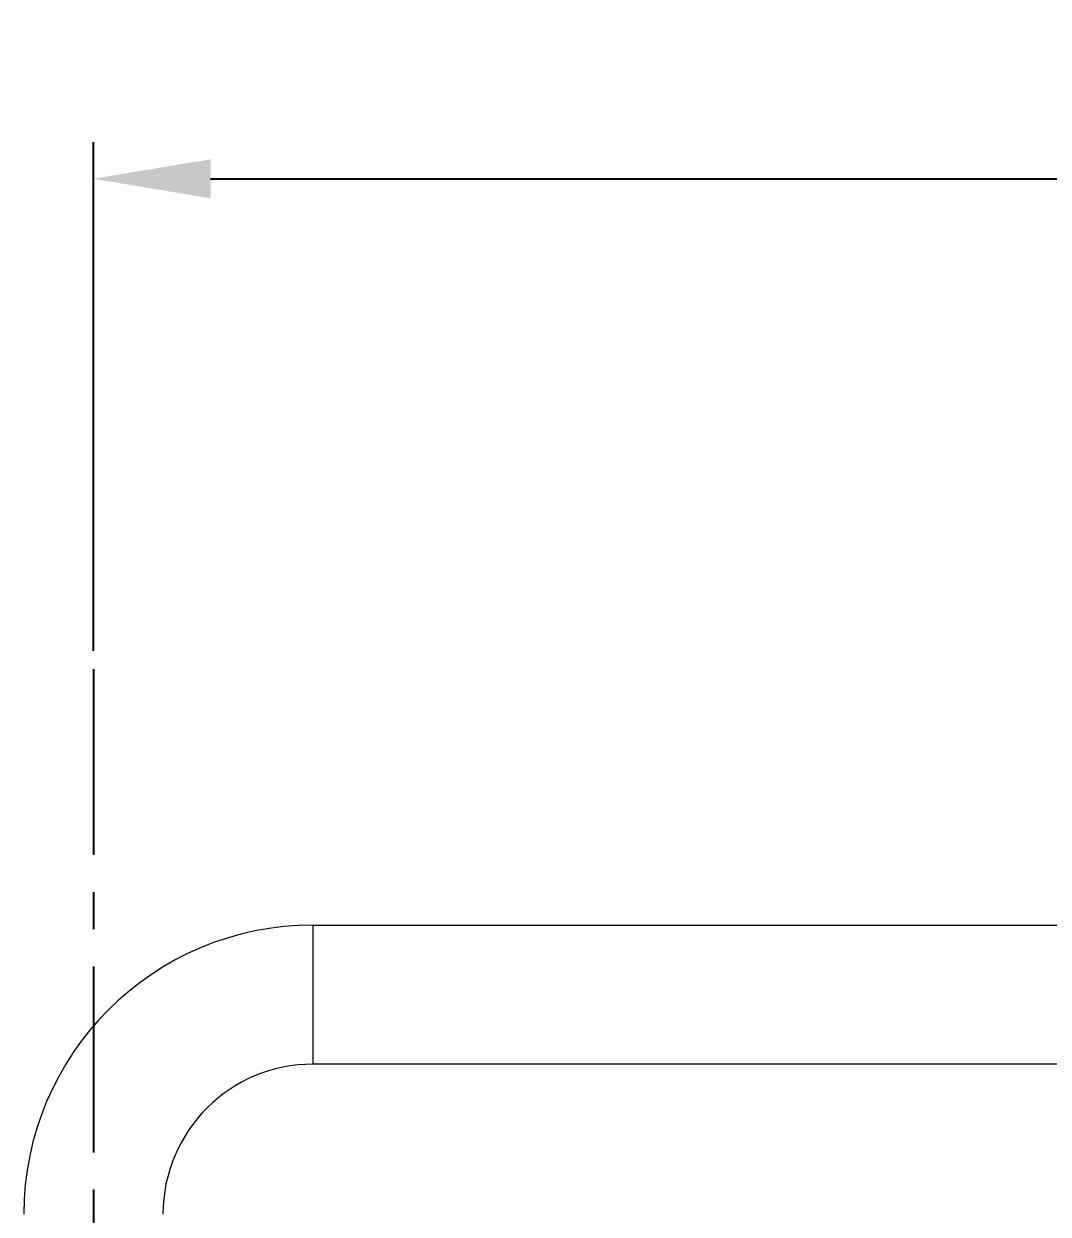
# Model space of a CAD drawing. Header units: millimetres. Extents: x 5438 to 6032, y -2661 to -1821.
# Drawn here: x 5820.55 to 5855.52, y -2075.32 to -2034.66 of the extents above; entities that cross this region are included whole.
import ezdxf

# ---------------------------------------------------------------- set-up
doc = ezdxf.new("R2010")
doc.units = ezdxf.units.MM
doc.header["$LTSCALE"] = 0.1
doc.linetypes.add('CENTERX2', pattern=[101.6, 63.5, -12.7, 12.7, -12.7])
doc.layers.get('0').update_dxf_attribs({"lineweight": 15})
doc.layers.add('CENTER', color=1, linetype='CENTERX2')
doc.layers.add('DIM', color=3, linetype='Continuous', lineweight=9)
doc.styles.get("Standard").update_dxf_attribs({"font": 'arial.ttf'})
doc.dimstyles.new('ISO-25', dxfattribs={"dimtxt": 2.5, "dimasz": 2.5, "dimexe": 1.25, "dimexo": 0.625, "dimtad": 1, "dimlfac": 5, "dimtxsty": 'Standard', "dimcen": 2.5, "dimadec": 0, "dimazin": 0, "dimtfac": 1, "dimtmove": 0, "dimatfit": 3, "dimfxl": 0, "dimarcsym": 0})

# ---------------------------------------------------------------- blocks, each defined once
blk = doc.blocks.new('*D110')
at = {"layer": 'Defpoints', "color": 0}
for p in [(5910.423, -2039.95), (5822.923, -2056.696), (5910.423, -2065.446)]:
    blk.add_point(p, dxfattribs=at)
at = {"layer": 'DIM', "color": 0, "lineweight": -2}
for p, q in [((5822.923, -2056.071), (5822.923, -2038.7)), ((5910.423, -2064.821), (5910.423, -2038.7)), ((5826.923, -2039.95), (5906.423, -2039.95))]:
    blk.add_line(p, q, dxfattribs=at)
at = {"layer": 'DIM', "color": 0}
for points in [[(5826.923, -2039.284), (5826.923, -2040.617), (5822.923, -2039.95)], [(5906.423, -2039.284), (5906.423, -2040.617), (5910.423, -2039.95)]]:
    blk.add_solid(points, dxfattribs=at)
at = {"layer": 'DIM', "color": 0, "insert": (5866.673, -2037.282), "char_height": 4, "attachment_point": 5}
blk.add_mtext('350', dxfattribs=at)

msp = doc.modelspace()

# ---------------------------------------------------------------- linework, layer by layer
at = {"color": 7, "linetype": 'Continuous'}
for p, q in [((5830.4234, -2070.1917), (5830.4234, -2065.4417)), ((5830.4234, -2065.4417), (5885.4234, -2065.4417)), ((5885.4234, -2070.1917), (5830.4234, -2070.1917))]:
    msp.add_line(p, q, dxfattribs=at)
for radius in [9.875, 5.125]:
    msp.add_arc((5830.4234, -2075.3167), radius, 90, 180, dxfattribs=at)
at = {"layer": 'CENTER'}
msp.add_line((5822.9234, -2056.696), (5822.9234, -2098.6591), dxfattribs=at)

# ---------------------------------------------------------------- dimensions: what is measured, and where the dimension line sits
at = {"layer": 'DIM'}
dim = msp.add_linear_dim(base=(5910.4234, -2039.9503), p1=(5822.9234, -2056.696), p2=(5910.4234, -2065.446), dimstyle='ISO-25', override={"dimtxt": 4, "dimasz": 4, "dimlfac": 4, "dimadec": 1, "dimfxl": 1.25}, dxfattribs=at)
dim.commit()
dim.dimension.update_dxf_attribs({"geometry": '*D110', "text_midpoint": (5866.6734, -2037.2817)})

doc.saveas('drawing.dxf')
